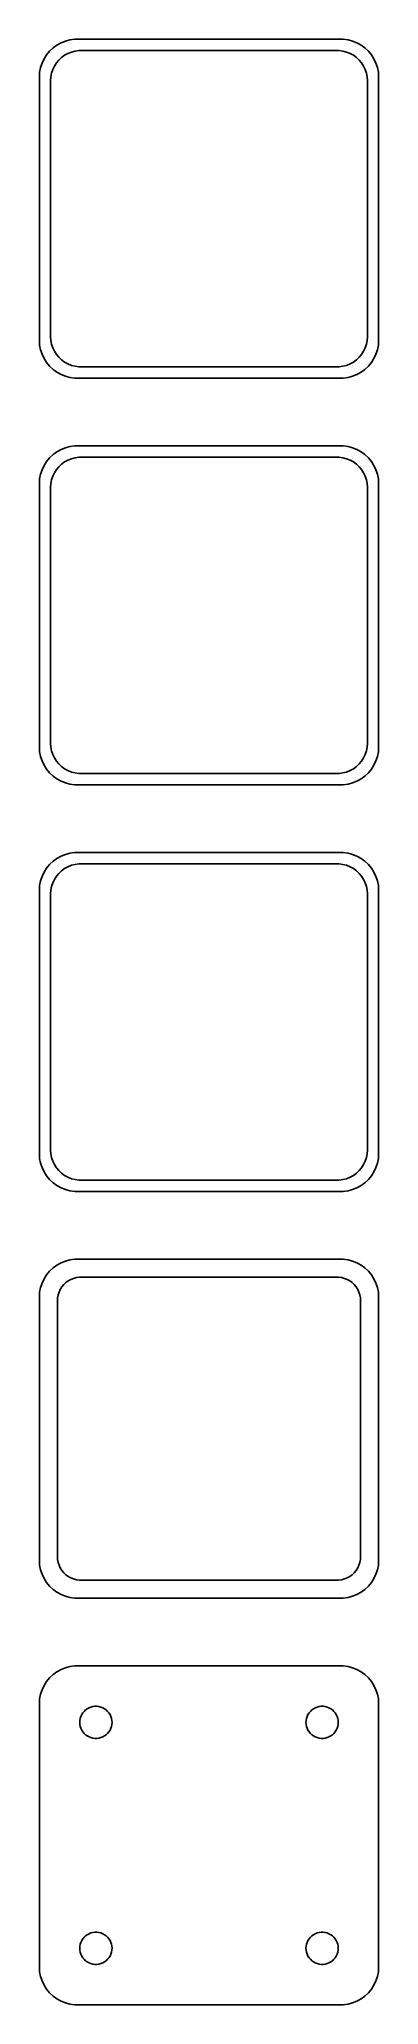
# Model space of a CAD drawing. Header units: metres. Extents: x -22 to 22, y 248 to 508.
import ezdxf

# ---------------------------------------------------------------- set-up
doc = ezdxf.new("R2010")
doc.units = ezdxf.units.M

msp = doc.modelspace()

# ---------------------------------------------------------------- linework, layer by layer
for p, q in [((-21.5451, 506.439), (-21.8815, 505.909)), ((-21.1448, 506.923), (-21.5451, 506.439)), ((-20.6871, 507.353), (-21.1448, 506.923)), ((-20.1791, 507.722), (-20.6871, 507.353)), ((-19.6289, 508.024), (-20.1791, 507.722)), ((-19.0451, 508.255), (-19.6289, 508.024)), ((-19.5497, 506.082), (-19.1433, 506.377)), ((-19.1433, 506.377), (-18.7031, 506.619)), ((-18.4369, 508.411), (-19.0451, 508.255)), ((-18.7031, 506.619), (-18.2361, 506.804)), ((-17.8139, 508.49), (-18.4369, 508.411)), ((-18.2361, 506.804), (-17.7495, 506.929)), ((17.8139, 508.49), (-17.8139, 508.49)), ((-17.7495, 506.929), (-17.2512, 506.992)), ((-17.2512, 506.992), (17.2512, 506.992)), ((17.2512, 506.992), (17.7495, 506.929)), ((17.7495, 506.929), (18.2361, 506.804)), ((18.4369, 508.411), (17.8139, 508.49)), ((18.2361, 506.804), (18.7031, 506.619)), ((19.0451, 508.255), (18.4369, 508.411)), ((18.7031, 506.619), (19.1433, 506.377)), ((19.6289, 508.024), (19.0451, 508.255)), ((19.1433, 506.377), (19.5497, 506.082)), ((20.1791, 507.722), (19.6289, 508.024)), ((20.6871, 507.353), (20.1791, 507.722)), ((21.1448, 506.923), (20.6871, 507.353)), ((21.5451, 506.439), (21.1448, 506.923)), ((21.8815, 505.909), (21.5451, 506.439)), ((-22.4606, 504.127), (-22.5, 503.5)), ((-22.3429, 504.743), (-22.4606, 504.127)), ((-22.1489, 505.341), (-22.3429, 504.743)), ((-21.8815, 505.909), (-22.1489, 505.341)), ((-20.9684, 503.501), (-20.8743, 503.995)), ((-20.8743, 503.995), (-20.7191, 504.472)), ((-20.7191, 504.472), (-20.5052, 504.927)), ((-20.5052, 504.927), (-20.2361, 505.351)), ((-20.2361, 505.351), (-19.9159, 505.738)), ((-19.9159, 505.738), (-19.5497, 506.082)), ((19.5497, 506.082), (19.9159, 505.738)), ((19.9159, 505.738), (20.2361, 505.351)), ((20.2361, 505.351), (20.5052, 504.927)), ((20.5052, 504.927), (20.7191, 504.472)), ((20.7191, 504.472), (20.8743, 503.995)), ((20.8743, 503.995), (20.9684, 503.501)), ((22.1489, 505.341), (21.8815, 505.909)), ((22.3429, 504.743), (22.1489, 505.341)), ((22.4606, 504.127), (22.3429, 504.743)), ((22.5, 503.5), (22.4606, 504.127)), ((-22.5, 503.5), (-22.5, 468.5)), ((-21, 503), (-20.9684, 503.501)), ((-21, 469), (-21, 503)), ((20.9684, 503.501), (21, 503)), ((21, 503), (21, 469)), ((22.5, 468.5), (22.5, 503.5)), ((-22.5, 468.5), (-22.4606, 467.873)), ((-22.4606, 467.873), (-22.3429, 467.257)), ((-22.3429, 467.257), (-22.1489, 466.659)), ((-20.9684, 468.499), (-21, 469)), ((-20.8743, 468.005), (-20.9684, 468.499)), ((-20.7191, 467.528), (-20.8743, 468.005)), ((-20.5052, 467.073), (-20.7191, 467.528)), ((20.7191, 467.528), (20.5052, 467.073)), ((20.8743, 468.005), (20.7191, 467.528)), ((20.9684, 468.499), (20.8743, 468.005)), ((21, 469), (20.9684, 468.499)), ((22.1489, 466.659), (22.3429, 467.257)), ((22.3429, 467.257), (22.4606, 467.873)), ((22.4606, 467.873), (22.5, 468.5)), ((-22.1489, 466.659), (-21.8815, 466.091)), ((-21.8815, 466.091), (-21.5451, 465.561)), ((-21.5451, 465.561), (-21.1448, 465.077)), ((-21.1448, 465.077), (-20.6871, 464.647)), ((-20.6871, 464.647), (-20.1791, 464.278)), ((-20.2361, 466.649), (-20.5052, 467.073)), ((-19.9159, 466.262), (-20.2361, 466.649)), ((-19.5497, 465.918), (-19.9159, 466.262)), ((-19.1433, 465.623), (-19.5497, 465.918)), ((-18.7031, 465.381), (-19.1433, 465.623)), ((-18.2361, 465.196), (-18.7031, 465.381)), ((-17.7495, 465.071), (-18.2361, 465.196)), ((-17.2512, 465.008), (-17.7495, 465.071)), ((17.2512, 465.008), (-17.2512, 465.008)), ((17.7495, 465.071), (17.2512, 465.008)), ((18.2361, 465.196), (17.7495, 465.071)), ((18.7031, 465.381), (18.2361, 465.196)), ((19.1433, 465.623), (18.7031, 465.381)), ((19.5497, 465.918), (19.1433, 465.623)), ((19.9159, 466.262), (19.5497, 465.918)), ((20.2361, 466.649), (19.9159, 466.262)), ((20.1791, 464.278), (20.6871, 464.647)), ((20.5052, 467.073), (20.2361, 466.649)), ((20.6871, 464.647), (21.1448, 465.077)), ((21.1448, 465.077), (21.5451, 465.561)), ((21.5451, 465.561), (21.8815, 466.091)), ((21.8815, 466.091), (22.1489, 466.659)), ((-20.1791, 464.278), (-19.6289, 463.976)), ((-19.6289, 463.976), (-19.0451, 463.745)), ((-19.0451, 463.745), (-18.4369, 463.589)), ((-18.4369, 463.589), (-17.8139, 463.51)), ((-17.8139, 463.51), (17.8139, 463.51)), ((17.8139, 463.51), (18.4369, 463.589)), ((18.4369, 463.589), (19.0451, 463.745)), ((19.0451, 463.745), (19.6289, 463.976)), ((19.6289, 463.976), (20.1791, 464.278)), ((-19.0451, 454.255), (-19.6289, 454.024)), ((-18.4369, 454.411), (-19.0451, 454.255)), ((-17.8139, 454.49), (-18.4369, 454.411)), ((17.8139, 454.49), (-17.8139, 454.49)), ((18.4369, 454.411), (17.8139, 454.49)), ((19.0451, 454.255), (18.4369, 454.411)), ((19.6289, 454.024), (19.0451, 454.255)), ((-21.8815, 451.909), (-22.1489, 451.341)), ((-21.5451, 452.439), (-21.8815, 451.909)), ((-21.1448, 452.923), (-21.5451, 452.439)), ((-20.6871, 453.353), (-21.1448, 452.923)), ((-20.1791, 453.722), (-20.6871, 453.353)), ((-20.2361, 451.351), (-19.9159, 451.738)), ((-19.6289, 454.024), (-20.1791, 453.722)), ((-19.9159, 451.738), (-19.5497, 452.082)), ((-19.5497, 452.082), (-19.1433, 452.377)), ((-19.1433, 452.377), (-18.7031, 452.619)), ((-18.7031, 452.619), (-18.2361, 452.804)), ((-18.2361, 452.804), (-17.7495, 452.929)), ((-17.7495, 452.929), (-17.2512, 452.992)), ((-17.2512, 452.992), (17.2512, 452.992)), ((17.2512, 452.992), (17.7495, 452.929)), ((17.7495, 452.929), (18.2361, 452.804)), ((18.2361, 452.804), (18.7031, 452.619)), ((18.7031, 452.619), (19.1433, 452.377)), ((19.1433, 452.377), (19.5497, 452.082)), ((19.5497, 452.082), (19.9159, 451.738)), ((20.1791, 453.722), (19.6289, 454.024)), ((19.9159, 451.738), (20.2361, 451.351)), ((20.6871, 453.353), (20.1791, 453.722)), ((21.1448, 452.923), (20.6871, 453.353)), ((21.5451, 452.439), (21.1448, 452.923)), ((21.8815, 451.909), (21.5451, 452.439)), ((22.1489, 451.341), (21.8815, 451.909)), ((-22.4606, 450.127), (-22.5, 449.5)), ((-22.5, 449.5), (-22.5, 414.5)), ((-22.3429, 450.743), (-22.4606, 450.127)), ((-22.1489, 451.341), (-22.3429, 450.743)), ((-21, 449), (-20.9684, 449.501)), ((-21, 415), (-21, 449)), ((-20.9684, 449.501), (-20.8743, 449.995)), ((-20.8743, 449.995), (-20.7191, 450.472)), ((-20.7191, 450.472), (-20.5052, 450.927)), ((-20.5052, 450.927), (-20.2361, 451.351)), ((20.2361, 451.351), (20.5052, 450.927)), ((20.5052, 450.927), (20.7191, 450.472)), ((20.7191, 450.472), (20.8743, 449.995)), ((20.8743, 449.995), (20.9684, 449.501)), ((20.9684, 449.501), (21, 449)), ((21, 449), (21, 415)), ((22.3429, 450.743), (22.1489, 451.341)), ((22.4606, 450.127), (22.3429, 450.743)), ((22.5, 449.5), (22.4606, 450.127)), ((22.5, 414.5), (22.5, 449.5)), ((-20.9684, 414.499), (-21, 415)), ((21, 415), (20.9684, 414.499)), ((-22.5, 414.5), (-22.4606, 413.873)), ((-22.4606, 413.873), (-22.3429, 413.257)), ((-22.3429, 413.257), (-22.1489, 412.659)), ((-22.1489, 412.659), (-21.8815, 412.091)), ((-20.8743, 414.005), (-20.9684, 414.499)), ((-20.7191, 413.528), (-20.8743, 414.005)), ((-20.5052, 413.073), (-20.7191, 413.528)), ((-20.2361, 412.649), (-20.5052, 413.073)), ((-19.9159, 412.262), (-20.2361, 412.649)), ((20.2361, 412.649), (19.9159, 412.262)), ((20.5052, 413.073), (20.2361, 412.649)), ((20.7191, 413.528), (20.5052, 413.073)), ((20.8743, 414.005), (20.7191, 413.528)), ((20.9684, 414.499), (20.8743, 414.005)), ((21.8815, 412.091), (22.1489, 412.659)), ((22.1489, 412.659), (22.3429, 413.257)), ((22.3429, 413.257), (22.4606, 413.873)), ((22.4606, 413.873), (22.5, 414.5)), ((-21.8815, 412.091), (-21.5451, 411.561)), ((-21.5451, 411.561), (-21.1448, 411.077)), ((-21.1448, 411.077), (-20.6871, 410.647)), ((-20.6871, 410.647), (-20.1791, 410.278)), ((-20.1791, 410.278), (-19.6289, 409.976)), ((-19.5497, 411.918), (-19.9159, 412.262)), ((-19.6289, 409.976), (-19.0451, 409.745)), ((-19.1433, 411.623), (-19.5497, 411.918)), ((-18.7031, 411.381), (-19.1433, 411.623)), ((-19.0451, 409.745), (-18.4369, 409.589)), ((-18.2361, 411.196), (-18.7031, 411.381)), ((-17.7495, 411.071), (-18.2361, 411.196)), ((-17.2512, 411.008), (-17.7495, 411.071)), ((17.2512, 411.008), (-17.2512, 411.008)), ((17.7495, 411.071), (17.2512, 411.008)), ((18.2361, 411.196), (17.7495, 411.071)), ((18.7031, 411.381), (18.2361, 411.196)), ((18.4369, 409.589), (19.0451, 409.745)), ((19.1433, 411.623), (18.7031, 411.381)), ((19.0451, 409.745), (19.6289, 409.976)), ((19.5497, 411.918), (19.1433, 411.623)), ((19.9159, 412.262), (19.5497, 411.918)), ((19.6289, 409.976), (20.1791, 410.278)), ((20.1791, 410.278), (20.6871, 410.647)), ((20.6871, 410.647), (21.1448, 411.077)), ((21.1448, 411.077), (21.5451, 411.561)), ((21.5451, 411.561), (21.8815, 412.091)), ((-18.4369, 409.589), (-17.8139, 409.51)), ((-17.8139, 409.51), (17.8139, 409.51)), ((17.8139, 409.51), (18.4369, 409.589)), ((-20.6871, 399.353), (-21.1448, 398.923)), ((-20.1791, 399.722), (-20.6871, 399.353)), ((-19.6289, 400.024), (-20.1791, 399.722)), ((-19.0451, 400.255), (-19.6289, 400.024)), ((-18.4369, 400.411), (-19.0451, 400.255)), ((-17.8139, 400.49), (-18.4369, 400.411)), ((17.8139, 400.49), (-17.8139, 400.49)), ((18.4369, 400.411), (17.8139, 400.49)), ((19.0451, 400.255), (18.4369, 400.411)), ((19.6289, 400.024), (19.0451, 400.255)), ((20.1791, 399.722), (19.6289, 400.024)), ((20.6871, 399.353), (20.1791, 399.722)), ((21.1448, 398.923), (20.6871, 399.353)), ((-22.3429, 396.743), (-22.4606, 396.127)), ((-22.1489, 397.341), (-22.3429, 396.743)), ((-21.8815, 397.909), (-22.1489, 397.341)), ((-21.5451, 398.439), (-21.8815, 397.909)), ((-21.1448, 398.923), (-21.5451, 398.439)), ((-20.7191, 396.472), (-20.5052, 396.927)), ((-20.5052, 396.927), (-20.2361, 397.351)), ((-20.2361, 397.351), (-19.9159, 397.738)), ((-19.9159, 397.738), (-19.5497, 398.082)), ((-19.5497, 398.082), (-19.1433, 398.377)), ((-19.1433, 398.377), (-18.7031, 398.619)), ((-18.7031, 398.619), (-18.2361, 398.804)), ((-18.2361, 398.804), (-17.7495, 398.929)), ((-17.7495, 398.929), (-17.2512, 398.992)), ((-17.2512, 398.992), (17.2512, 398.992)), ((17.2512, 398.992), (17.7495, 398.929)), ((17.7495, 398.929), (18.2361, 398.804)), ((18.2361, 398.804), (18.7031, 398.619)), ((18.7031, 398.619), (19.1433, 398.377)), ((19.1433, 398.377), (19.5497, 398.082)), ((19.5497, 398.082), (19.9159, 397.738)), ((19.9159, 397.738), (20.2361, 397.351)), ((20.2361, 397.351), (20.5052, 396.927)), ((20.5052, 396.927), (20.7191, 396.472)), ((21.5451, 398.439), (21.1448, 398.923)), ((21.8815, 397.909), (21.5451, 398.439)), ((22.1489, 397.341), (21.8815, 397.909)), ((22.3429, 396.743), (22.1489, 397.341)), ((22.4606, 396.127), (22.3429, 396.743)), ((-22.4606, 396.127), (-22.5, 395.5)), ((-22.5, 395.5), (-22.5, 360.5)), ((-21, 395), (-20.9684, 395.501)), ((-21, 361), (-21, 395)), ((-20.9684, 395.501), (-20.8743, 395.995)), ((-20.8743, 395.995), (-20.7191, 396.472)), ((20.7191, 396.472), (20.8743, 395.995)), ((20.8743, 395.995), (20.9684, 395.501)), ((20.9684, 395.501), (21, 395)), ((21, 395), (21, 361)), ((22.5, 395.5), (22.4606, 396.127)), ((22.5, 360.5), (22.5, 395.5)), ((-22.5, 360.5), (-22.4606, 359.873)), ((-20.9684, 360.499), (-21, 361)), ((-20.8743, 360.005), (-20.9684, 360.499)), ((20.9684, 360.499), (20.8743, 360.005)), ((21, 361), (20.9684, 360.499)), ((22.4606, 359.873), (22.5, 360.5)), ((-22.4606, 359.873), (-22.3429, 359.257)), ((-22.3429, 359.257), (-22.1489, 358.659)), ((-22.1489, 358.659), (-21.8815, 358.091)), ((-21.8815, 358.091), (-21.5451, 357.561)), ((-21.5451, 357.561), (-21.1448, 357.077)), ((-20.7191, 359.528), (-20.8743, 360.005)), ((-20.5052, 359.073), (-20.7191, 359.528)), ((-20.2361, 358.649), (-20.5052, 359.073)), ((-19.9159, 358.262), (-20.2361, 358.649)), ((-19.5497, 357.918), (-19.9159, 358.262)), ((-19.1433, 357.623), (-19.5497, 357.918)), ((-18.7031, 357.381), (-19.1433, 357.623)), ((19.1433, 357.623), (18.7031, 357.381)), ((19.5497, 357.918), (19.1433, 357.623)), ((19.9159, 358.262), (19.5497, 357.918)), ((20.2361, 358.649), (19.9159, 358.262)), ((20.5052, 359.073), (20.2361, 358.649)), ((20.7191, 359.528), (20.5052, 359.073)), ((20.8743, 360.005), (20.7191, 359.528)), ((21.1448, 357.077), (21.5451, 357.561)), ((21.5451, 357.561), (21.8815, 358.091)), ((21.8815, 358.091), (22.1489, 358.659)), ((22.1489, 358.659), (22.3429, 359.257)), ((22.3429, 359.257), (22.4606, 359.873)), ((-21.1448, 357.077), (-20.6871, 356.647)), ((-20.6871, 356.647), (-20.1791, 356.278)), ((-20.1791, 356.278), (-19.6289, 355.976)), ((-19.6289, 355.976), (-19.0451, 355.745)), ((-19.0451, 355.745), (-18.4369, 355.589)), ((-18.2361, 357.196), (-18.7031, 357.381)), ((-18.4369, 355.589), (-17.8139, 355.51)), ((-17.7495, 357.071), (-18.2361, 357.196)), ((-17.8139, 355.51), (17.8139, 355.51)), ((-17.2512, 357.008), (-17.7495, 357.071)), ((17.2512, 357.008), (-17.2512, 357.008)), ((17.7495, 357.071), (17.2512, 357.008)), ((18.2361, 357.196), (17.7495, 357.071)), ((17.8139, 355.51), (18.4369, 355.589)), ((18.7031, 357.381), (18.2361, 357.196)), ((18.4369, 355.589), (19.0451, 355.745)), ((19.0451, 355.745), (19.6289, 355.976)), ((19.6289, 355.976), (20.1791, 356.278)), ((20.1791, 356.278), (20.6871, 356.647)), ((20.6871, 356.647), (21.1448, 357.077)), ((-21.1448, 344.923), (-21.5451, 344.439)), ((-20.6871, 345.353), (-21.1448, 344.923)), ((-20.1791, 345.722), (-20.6871, 345.353)), ((-19.6289, 346.024), (-20.1791, 345.722)), ((-19.0451, 346.255), (-19.6289, 346.024)), ((-18.4369, 346.411), (-19.0451, 346.255)), ((-17.8139, 346.49), (-18.4369, 346.411)), ((17.8139, 346.49), (-17.8139, 346.49)), ((18.4369, 346.411), (17.8139, 346.49)), ((19.0451, 346.255), (18.4369, 346.411)), ((19.6289, 346.024), (19.0451, 346.255)), ((20.1791, 345.722), (19.6289, 346.024)), ((20.6871, 345.353), (20.1791, 345.722)), ((21.1448, 344.923), (20.6871, 345.353)), ((21.5451, 344.439), (21.1448, 344.923)), ((-22.4606, 342.127), (-22.5, 341.5)), ((-22.3429, 342.743), (-22.4606, 342.127)), ((-22.1489, 343.341), (-22.3429, 342.743)), ((-21.8815, 343.909), (-22.1489, 343.341)), ((-21.5451, 344.439), (-21.8815, 343.909)), ((-20.0151, 341.774), (-19.8943, 342.146)), ((-19.8943, 342.146), (-19.7279, 342.5)), ((-19.7279, 342.5), (-19.5184, 342.83)), ((-19.5184, 342.83), (-19.2692, 343.131)), ((-19.2692, 343.131), (-18.9842, 343.399)), ((-18.9842, 343.399), (-18.668, 343.628)), ((-18.668, 343.628), (-18.3254, 343.817)), ((-18.3254, 343.817), (-17.9619, 343.961)), ((-17.9619, 343.961), (-17.5833, 344.058)), ((-17.5833, 344.058), (-17.1954, 344.107)), ((-17.1954, 344.107), (17.1954, 344.107)), ((17.1954, 344.107), (17.5833, 344.058)), ((17.5833, 344.058), (17.9619, 343.961)), ((17.9619, 343.961), (18.3254, 343.817)), ((18.3254, 343.817), (18.668, 343.628)), ((18.668, 343.628), (18.9842, 343.399)), ((18.9842, 343.399), (19.2692, 343.131)), ((19.2692, 343.131), (19.5184, 342.83)), ((19.5184, 342.83), (19.7279, 342.5)), ((19.7279, 342.5), (19.8943, 342.146)), ((19.8943, 342.146), (20.0151, 341.774)), ((21.8815, 343.909), (21.5451, 344.439)), ((22.1489, 343.341), (21.8815, 343.909)), ((22.3429, 342.743), (22.1489, 343.341)), ((22.4606, 342.127), (22.3429, 342.743)), ((22.5, 341.5), (22.4606, 342.127)), ((-22.5, 341.5), (-22.5, 306.5)), ((-20.1129, 341), (-20.0884, 341.39)), ((-20.1129, 307), (-20.1129, 341)), ((-20.0884, 341.39), (-20.0151, 341.774)), ((20.0151, 341.774), (20.0884, 341.39)), ((20.0884, 341.39), (20.1129, 341)), ((20.1129, 341), (20.1129, 307)), ((22.5, 306.5), (22.5, 341.5)), ((-22.5, 306.5), (-22.4606, 305.873)), ((-22.4606, 305.873), (-22.3429, 305.257)), ((-20.0884, 306.61), (-20.1129, 307)), ((-20.0151, 306.226), (-20.0884, 306.61)), ((-19.8943, 305.854), (-20.0151, 306.226)), ((-19.7279, 305.5), (-19.8943, 305.854)), ((-19.5184, 305.17), (-19.7279, 305.5)), ((19.7279, 305.5), (19.5184, 305.17)), ((19.8943, 305.854), (19.7279, 305.5)), ((20.0151, 306.226), (19.8943, 305.854)), ((20.0884, 306.61), (20.0151, 306.226)), ((20.1129, 307), (20.0884, 306.61)), ((22.3429, 305.257), (22.4606, 305.873)), ((22.4606, 305.873), (22.5, 306.5)), ((-22.3429, 305.257), (-22.1489, 304.659)), ((-22.1489, 304.659), (-21.8815, 304.091)), ((-21.8815, 304.091), (-21.5451, 303.561)), ((-21.5451, 303.561), (-21.1448, 303.077)), ((-21.1448, 303.077), (-20.6871, 302.647)), ((-19.2692, 304.869), (-19.5184, 305.17)), ((-18.9842, 304.601), (-19.2692, 304.869)), ((-18.668, 304.372), (-18.9842, 304.601)), ((-18.3254, 304.183), (-18.668, 304.372)), ((-17.9619, 304.039), (-18.3254, 304.183)), ((-17.5833, 303.942), (-17.9619, 304.039)), ((-17.1954, 303.893), (-17.5833, 303.942)), ((17.1954, 303.893), (-17.1954, 303.893)), ((17.5833, 303.942), (17.1954, 303.893)), ((17.9619, 304.039), (17.5833, 303.942)), ((18.3254, 304.183), (17.9619, 304.039)), ((18.668, 304.372), (18.3254, 304.183)), ((18.9842, 304.601), (18.668, 304.372)), ((19.2692, 304.869), (18.9842, 304.601)), ((19.5184, 305.17), (19.2692, 304.869)), ((20.6871, 302.647), (21.1448, 303.077)), ((21.1448, 303.077), (21.5451, 303.561)), ((21.5451, 303.561), (21.8815, 304.091)), ((21.8815, 304.091), (22.1489, 304.659)), ((22.1489, 304.659), (22.3429, 305.257)), ((-20.6871, 302.647), (-20.1791, 302.278)), ((-20.1791, 302.278), (-19.6289, 301.976)), ((-19.6289, 301.976), (-19.0451, 301.745)), ((-19.0451, 301.745), (-18.4369, 301.589)), ((-18.4369, 301.589), (-17.8139, 301.51)), ((-17.8139, 301.51), (17.8139, 301.51)), ((17.8139, 301.51), (18.4369, 301.589)), ((18.4369, 301.589), (19.0451, 301.745)), ((19.0451, 301.745), (19.6289, 301.976)), ((19.6289, 301.976), (20.1791, 302.278)), ((20.1791, 302.278), (20.6871, 302.647)), ((-18.4369, 292.411), (-19.0451, 292.255)), ((-17.8139, 292.49), (-18.4369, 292.411)), ((17.8139, 292.49), (-17.8139, 292.49)), ((18.4369, 292.411), (17.8139, 292.49)), ((19.0451, 292.255), (18.4369, 292.411)), ((-21.8815, 289.909), (-22.1489, 289.341)), ((-21.5451, 290.439), (-21.8815, 289.909)), ((-21.1448, 290.923), (-21.5451, 290.439)), ((-20.6871, 291.353), (-21.1448, 290.923)), ((-20.1791, 291.722), (-20.6871, 291.353)), ((-19.6289, 292.024), (-20.1791, 291.722)), ((-19.0451, 292.255), (-19.6289, 292.024)), ((19.6289, 292.024), (19.0451, 292.255)), ((20.1791, 291.722), (19.6289, 292.024)), ((20.6871, 291.353), (20.1791, 291.722)), ((21.1448, 290.923), (20.6871, 291.353)), ((21.5451, 290.439), (21.1448, 290.923)), ((21.8815, 289.909), (21.5451, 290.439)), ((22.1489, 289.341), (21.8815, 289.909)), ((-22.4606, 288.127), (-22.5, 287.5)), ((-22.5, 287.5), (-22.5, 252.5)), ((-22.3429, 288.743), (-22.4606, 288.127)), ((-22.1489, 289.341), (-22.3429, 288.743)), ((-15.6598, 287.031), (-15.4001, 287.097)), ((-15.4001, 287.097), (-15.1341, 287.131)), ((-15.1341, 287.131), (-14.8659, 287.131)), ((-14.8659, 287.131), (-14.5999, 287.097)), ((-14.5999, 287.097), (-14.3401, 287.031)), ((14.3401, 287.031), (14.5999, 287.097)), ((14.5999, 287.097), (14.8659, 287.131)), ((14.8659, 287.131), (15.1341, 287.131)), ((15.1341, 287.131), (15.4001, 287.097)), ((15.4001, 287.097), (15.6598, 287.031)), ((22.3429, 288.743), (22.1489, 289.341)), ((22.4606, 288.127), (22.3429, 288.743)), ((22.5, 287.5), (22.4606, 288.127)), ((22.5, 252.5), (22.5, 287.5)), ((-17.1353, 285), (-17.1185, 285.268)), ((-17.1185, 284.732), (-17.1353, 285)), ((-17.1185, 285.268), (-17.0682, 285.531)), ((-17.0682, 284.469), (-17.1185, 284.732)), ((-17.0682, 285.531), (-16.9853, 285.786)), ((-16.9853, 284.214), (-17.0682, 284.469)), ((-16.9853, 285.786), (-16.8712, 286.029)), ((-16.8712, 286.029), (-16.7275, 286.255)), ((-16.7275, 286.255), (-16.5565, 286.462)), ((-16.5565, 286.462), (-16.3611, 286.645)), ((-16.3611, 286.645), (-16.1441, 286.803)), ((-16.1441, 286.803), (-15.9091, 286.932)), ((-15.9091, 286.932), (-15.6598, 287.031)), ((-14.3401, 287.031), (-14.0908, 286.932)), ((-14.0908, 286.932), (-13.8559, 286.803)), ((-13.8559, 286.803), (-13.6389, 286.645)), ((-13.6389, 286.645), (-13.4434, 286.462)), ((-13.4434, 286.462), (-13.2725, 286.255)), ((-13.2725, 286.255), (-13.1288, 286.029)), ((-13.1288, 286.029), (-13.0146, 285.786)), ((-13.0146, 285.786), (-12.9318, 285.531)), ((-12.9318, 284.469), (-13.0146, 284.214)), ((-12.9318, 285.531), (-12.8815, 285.268)), ((-12.8815, 284.732), (-12.9318, 284.469)), ((-12.8815, 285.268), (-12.8647, 285)), ((-12.8647, 285), (-12.8815, 284.732)), ((12.8647, 285), (12.8815, 285.268)), ((12.8815, 284.732), (12.8647, 285)), ((12.8815, 285.268), (12.9318, 285.531)), ((12.9318, 284.469), (12.8815, 284.732)), ((12.9318, 285.531), (13.0146, 285.786)), ((13.0146, 284.214), (12.9318, 284.469)), ((13.0146, 285.786), (13.1288, 286.029)), ((13.1288, 286.029), (13.2725, 286.255)), ((13.2725, 286.255), (13.4434, 286.462)), ((13.4434, 286.462), (13.6389, 286.645)), ((13.6389, 286.645), (13.8559, 286.803)), ((13.8559, 286.803), (14.0908, 286.932)), ((14.0908, 286.932), (14.3401, 287.031)), ((15.6598, 287.031), (15.9091, 286.932)), ((15.9091, 286.932), (16.1441, 286.803)), ((16.1441, 286.803), (16.3611, 286.645)), ((16.3611, 286.645), (16.5565, 286.462)), ((16.5565, 286.462), (16.7275, 286.255)), ((16.7275, 286.255), (16.8712, 286.029)), ((16.8712, 286.029), (16.9853, 285.786)), ((16.9853, 285.786), (17.0682, 285.531)), ((17.0682, 284.469), (16.9853, 284.214)), ((17.0682, 285.531), (17.1185, 285.268)), ((17.1185, 284.732), (17.0682, 284.469)), ((17.1185, 285.268), (17.1353, 285)), ((17.1353, 285), (17.1185, 284.732)), ((-16.8712, 283.971), (-16.9853, 284.214)), ((-16.7275, 283.745), (-16.8712, 283.971)), ((-16.5565, 283.538), (-16.7275, 283.745)), ((-16.3611, 283.355), (-16.5565, 283.538)), ((-16.1441, 283.197), (-16.3611, 283.355)), ((-15.9091, 283.068), (-16.1441, 283.197)), ((-15.6598, 282.969), (-15.9091, 283.068)), ((-15.4001, 282.903), (-15.6598, 282.969)), ((-15.1341, 282.869), (-15.4001, 282.903)), ((-14.8659, 282.869), (-15.1341, 282.869)), ((-14.5999, 282.903), (-14.8659, 282.869)), ((-14.3401, 282.969), (-14.5999, 282.903)), ((-14.0908, 283.068), (-14.3401, 282.969)), ((-13.8559, 283.197), (-14.0908, 283.068)), ((-13.6389, 283.355), (-13.8559, 283.197)), ((-13.4434, 283.538), (-13.6389, 283.355)), ((-13.2725, 283.745), (-13.4434, 283.538)), ((-13.1288, 283.971), (-13.2725, 283.745)), ((-13.0146, 284.214), (-13.1288, 283.971)), ((13.1288, 283.971), (13.0146, 284.214)), ((13.2725, 283.745), (13.1288, 283.971)), ((13.4434, 283.538), (13.2725, 283.745)), ((13.6389, 283.355), (13.4434, 283.538)), ((13.8559, 283.197), (13.6389, 283.355)), ((14.0908, 283.068), (13.8559, 283.197)), ((14.3401, 282.969), (14.0908, 283.068)), ((14.5999, 282.903), (14.3401, 282.969)), ((14.8659, 282.869), (14.5999, 282.903)), ((15.1341, 282.869), (14.8659, 282.869)), ((15.4001, 282.903), (15.1341, 282.869)), ((15.6598, 282.969), (15.4001, 282.903)), ((15.9091, 283.068), (15.6598, 282.969)), ((16.1441, 283.197), (15.9091, 283.068)), ((16.3611, 283.355), (16.1441, 283.197)), ((16.5565, 283.538), (16.3611, 283.355)), ((16.7275, 283.745), (16.5565, 283.538)), ((16.8712, 283.971), (16.7275, 283.745)), ((16.9853, 284.214), (16.8712, 283.971)), ((-17.0682, 255.531), (-16.9853, 255.786)), ((-16.9853, 255.786), (-16.8712, 256.029)), ((-16.8712, 256.029), (-16.7275, 256.255)), ((-16.7275, 256.255), (-16.5565, 256.462)), ((-16.5565, 256.462), (-16.3611, 256.645)), ((-16.3611, 256.645), (-16.1441, 256.803)), ((-16.1441, 256.803), (-15.9091, 256.932)), ((-15.9091, 256.932), (-15.6598, 257.031)), ((-15.6598, 257.031), (-15.4001, 257.097)), ((-15.4001, 257.097), (-15.1341, 257.131)), ((-15.1341, 257.131), (-14.8659, 257.131)), ((-14.8659, 257.131), (-14.5999, 257.097)), ((-14.5999, 257.097), (-14.3401, 257.031)), ((-14.3401, 257.031), (-14.0908, 256.932)), ((-14.0908, 256.932), (-13.8559, 256.803)), ((-13.8559, 256.803), (-13.6389, 256.645)), ((-13.6389, 256.645), (-13.4434, 256.462)), ((-13.4434, 256.462), (-13.2725, 256.255)), ((-13.2725, 256.255), (-13.1288, 256.029)), ((-13.1288, 256.029), (-13.0146, 255.786)), ((-13.0146, 255.786), (-12.9318, 255.531)), ((12.9318, 255.531), (13.0146, 255.786)), ((13.0146, 255.786), (13.1288, 256.029)), ((13.1288, 256.029), (13.2725, 256.255)), ((13.2725, 256.255), (13.4434, 256.462)), ((13.4434, 256.462), (13.6389, 256.645)), ((13.6389, 256.645), (13.8559, 256.803)), ((13.8559, 256.803), (14.0908, 256.932)), ((14.0908, 256.932), (14.3401, 257.031)), ((14.3401, 257.031), (14.5999, 257.097)), ((14.5999, 257.097), (14.8659, 257.131)), ((14.8659, 257.131), (15.1341, 257.131)), ((15.1341, 257.131), (15.4001, 257.097)), ((15.4001, 257.097), (15.6598, 257.031)), ((15.6598, 257.031), (15.9091, 256.932)), ((15.9091, 256.932), (16.1441, 256.803)), ((16.1441, 256.803), (16.3611, 256.645)), ((16.3611, 256.645), (16.5565, 256.462)), ((16.5565, 256.462), (16.7275, 256.255)), ((16.7275, 256.255), (16.8712, 256.029)), ((16.8712, 256.029), (16.9853, 255.786)), ((16.9853, 255.786), (17.0682, 255.531)), ((-17.1353, 255), (-17.1185, 255.268)), ((-17.1185, 254.732), (-17.1353, 255)), ((-17.1185, 255.268), (-17.0682, 255.531)), ((-17.0682, 254.469), (-17.1185, 254.732)), ((-16.9853, 254.214), (-17.0682, 254.469)), ((-16.8712, 253.971), (-16.9853, 254.214)), ((-16.7275, 253.745), (-16.8712, 253.971)), ((-16.5565, 253.538), (-16.7275, 253.745)), ((-16.3611, 253.355), (-16.5565, 253.538)), ((-16.1441, 253.197), (-16.3611, 253.355)), ((-15.9091, 253.068), (-16.1441, 253.197)), ((-13.8559, 253.197), (-14.0908, 253.068)), ((-13.6389, 253.355), (-13.8559, 253.197)), ((-13.4434, 253.538), (-13.6389, 253.355)), ((-13.2725, 253.745), (-13.4434, 253.538)), ((-13.1288, 253.971), (-13.2725, 253.745)), ((-13.0146, 254.214), (-13.1288, 253.971)), ((-12.9318, 254.469), (-13.0146, 254.214)), ((-12.9318, 255.531), (-12.8815, 255.268)), ((-12.8815, 254.732), (-12.9318, 254.469)), ((-12.8815, 255.268), (-12.8647, 255)), ((-12.8647, 255), (-12.8815, 254.732)), ((12.8647, 255), (12.8815, 255.268)), ((12.8815, 254.732), (12.8647, 255)), ((12.8815, 255.268), (12.9318, 255.531)), ((12.9318, 254.469), (12.8815, 254.732)), ((13.0146, 254.214), (12.9318, 254.469)), ((13.1288, 253.971), (13.0146, 254.214)), ((13.2725, 253.745), (13.1288, 253.971)), ((13.4434, 253.538), (13.2725, 253.745)), ((13.6389, 253.355), (13.4434, 253.538)), ((13.8559, 253.197), (13.6389, 253.355)), ((14.0908, 253.068), (13.8559, 253.197)), ((16.1441, 253.197), (15.9091, 253.068)), ((16.3611, 253.355), (16.1441, 253.197)), ((16.5565, 253.538), (16.3611, 253.355)), ((16.7275, 253.745), (16.5565, 253.538)), ((16.8712, 253.971), (16.7275, 253.745)), ((16.9853, 254.214), (16.8712, 253.971)), ((17.0682, 254.469), (16.9853, 254.214)), ((17.0682, 255.531), (17.1185, 255.268)), ((17.1185, 254.732), (17.0682, 254.469)), ((17.1185, 255.268), (17.1353, 255)), ((17.1353, 255), (17.1185, 254.732)), ((-22.5, 252.5), (-22.4606, 251.873)), ((-22.4606, 251.873), (-22.3429, 251.257)), ((-22.3429, 251.257), (-22.1489, 250.659)), ((-22.1489, 250.659), (-21.8815, 250.091)), ((-15.6598, 252.969), (-15.9091, 253.068)), ((-15.4001, 252.903), (-15.6598, 252.969)), ((-15.1341, 252.869), (-15.4001, 252.903)), ((-14.8659, 252.869), (-15.1341, 252.869)), ((-14.5999, 252.903), (-14.8659, 252.869)), ((-14.3401, 252.969), (-14.5999, 252.903)), ((-14.0908, 253.068), (-14.3401, 252.969)), ((14.3401, 252.969), (14.0908, 253.068)), ((14.5999, 252.903), (14.3401, 252.969)), ((14.8659, 252.869), (14.5999, 252.903)), ((15.1341, 252.869), (14.8659, 252.869)), ((15.4001, 252.903), (15.1341, 252.869)), ((15.6598, 252.969), (15.4001, 252.903)), ((15.9091, 253.068), (15.6598, 252.969)), ((21.8815, 250.091), (22.1489, 250.659)), ((22.1489, 250.659), (22.3429, 251.257)), ((22.3429, 251.257), (22.4606, 251.873)), ((22.4606, 251.873), (22.5, 252.5)), ((-21.8815, 250.091), (-21.5451, 249.561)), ((-21.5451, 249.561), (-21.1448, 249.077)), ((-21.1448, 249.077), (-20.6871, 248.647)), ((-20.6871, 248.647), (-20.1791, 248.278)), ((-20.1791, 248.278), (-19.6289, 247.976)), ((-19.6289, 247.976), (-19.0451, 247.745)), ((19.0451, 247.745), (19.6289, 247.976)), ((19.6289, 247.976), (20.1791, 248.278)), ((20.1791, 248.278), (20.6871, 248.647)), ((20.6871, 248.647), (21.1448, 249.077)), ((21.1448, 249.077), (21.5451, 249.561)), ((21.5451, 249.561), (21.8815, 250.091)), ((-19.0451, 247.745), (-18.4369, 247.589)), ((-18.4369, 247.589), (-17.8139, 247.51)), ((-17.8139, 247.51), (17.8139, 247.51)), ((17.8139, 247.51), (18.4369, 247.589)), ((18.4369, 247.589), (19.0451, 247.745))]:
    msp.add_line(p, q)

doc.saveas('drawing.dxf')
